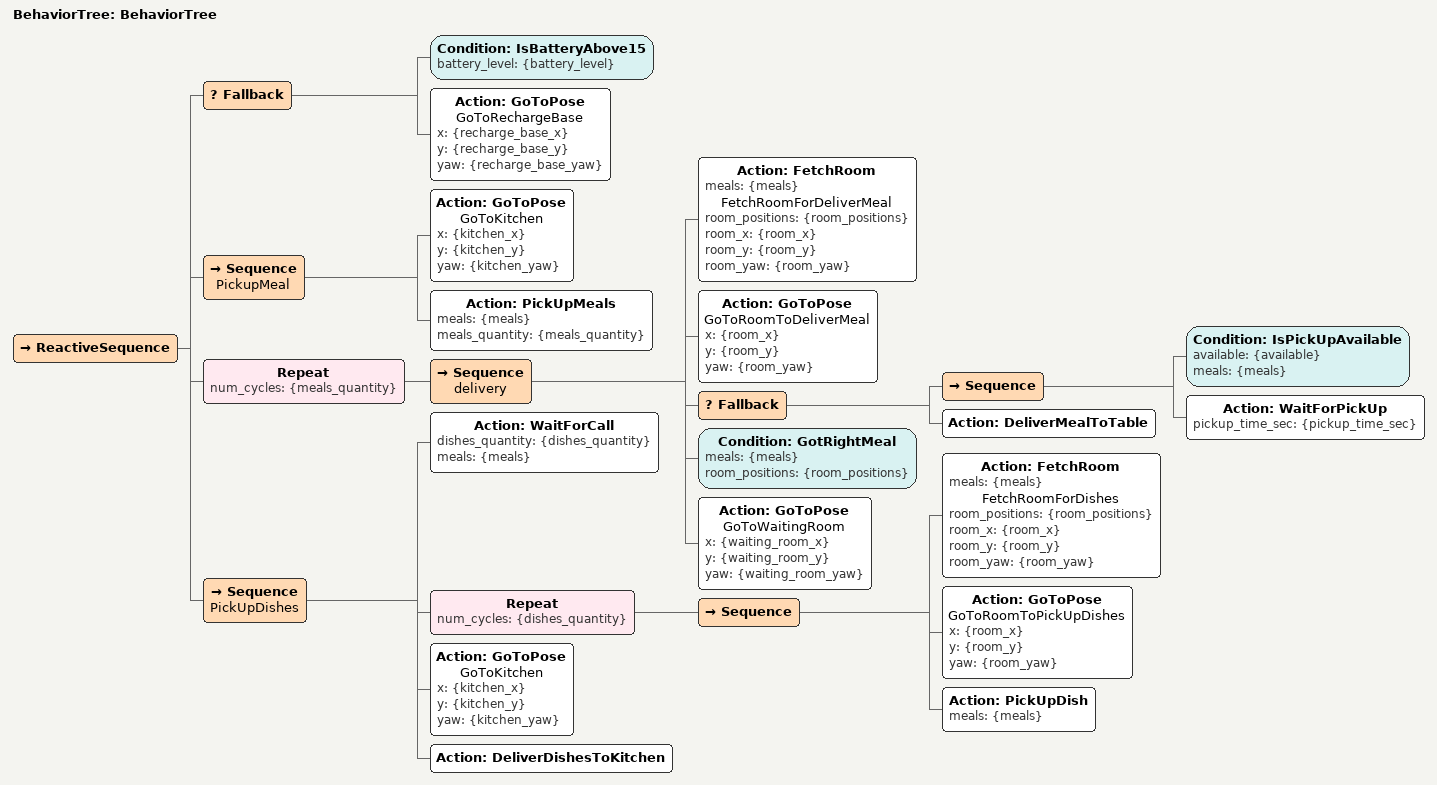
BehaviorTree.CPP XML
<?xml version="1.0"?>
<root main_tree_to_execute="BehaviorTree">
    <BehaviorTree ID="BehaviorTree">
        <ReactiveSequence>
            <Fallback>
                <Condition ID="IsBatteryAbove15" battery_level="{battery_level}"/>
                <Action ID="GoToPose" name="GoToRechargeBase" x="{recharge_base_x}" y="{recharge_base_y}" yaw="{recharge_base_yaw}"/>
            </Fallback>
            <Sequence name="PickupMeal">
                <Action ID="GoToPose" name="GoToKitchen" x="{kitchen_x}" y="{kitchen_y}" yaw="{kitchen_yaw}"/>
                <Action ID="PickUpMeals" meals="{meals}" meals_quantity="{meals_quantity}"/>
            </Sequence>
            <Repeat num_cycles="{meals_quantity}">
                <Sequence name="delivery">
                    <Action ID="FetchRoom" meals="{meals}" name="FetchRoomForDeliverMeal" room_positions="{room_positions}" room_x="{room_x}" room_y="{room_y}" room_yaw="{room_yaw}"/>
                    <Action ID="GoToPose" name="GoToRoomToDeliverMeal" x="{room_x}" y="{room_y}" yaw="{room_yaw}"/>
                    <Fallback>
                        <Sequence>
                            <Condition ID="IsPickUpAvailable" available="{available}" meals="{meals}"/>
                            <Action ID="WaitForPickUp" pickup_time_sec="{pickup_time_sec}"/>
                        </Sequence>
                        <Action ID="DeliverMealToTable"/>
                    </Fallback>
                    <Condition ID="GotRightMeal" meals="{meals}" room_positions="{room_positions}"/>
                    <Action ID="GoToPose" name="GoToWaitingRoom" x="{waiting_room_x}" y="{waiting_room_y}" yaw="{waiting_room_yaw}"/>
                </Sequence>
            </Repeat>
            <Sequence name="PickUpDishes">
                <Action ID="WaitForCall" dishes_quantity="{dishes_quantity}" meals="{meals}"/>
                <Repeat num_cycles="{dishes_quantity}">
                    <Sequence>
                        <Action ID="FetchRoom" meals="{meals}" name="FetchRoomForDishes" room_positions="{room_positions}" room_x="{room_x}" room_y="{room_y}" room_yaw="{room_yaw}"/>
                        <Action ID="GoToPose" name="GoToRoomToPickUpDishes" x="{room_x}" y="{room_y}" yaw="{room_yaw}"/>
                        <Action ID="PickUpDish" meals="{meals}"/>
                    </Sequence>
                </Repeat>
                <Action ID="GoToPose" name="GoToKitchen" x="{kitchen_x}" y="{kitchen_y}" yaw="{kitchen_yaw}"/>
                <Action ID="DeliverDishesToKitchen"/>
            </Sequence>
        </ReactiveSequence>
    </BehaviorTree>
</root>
